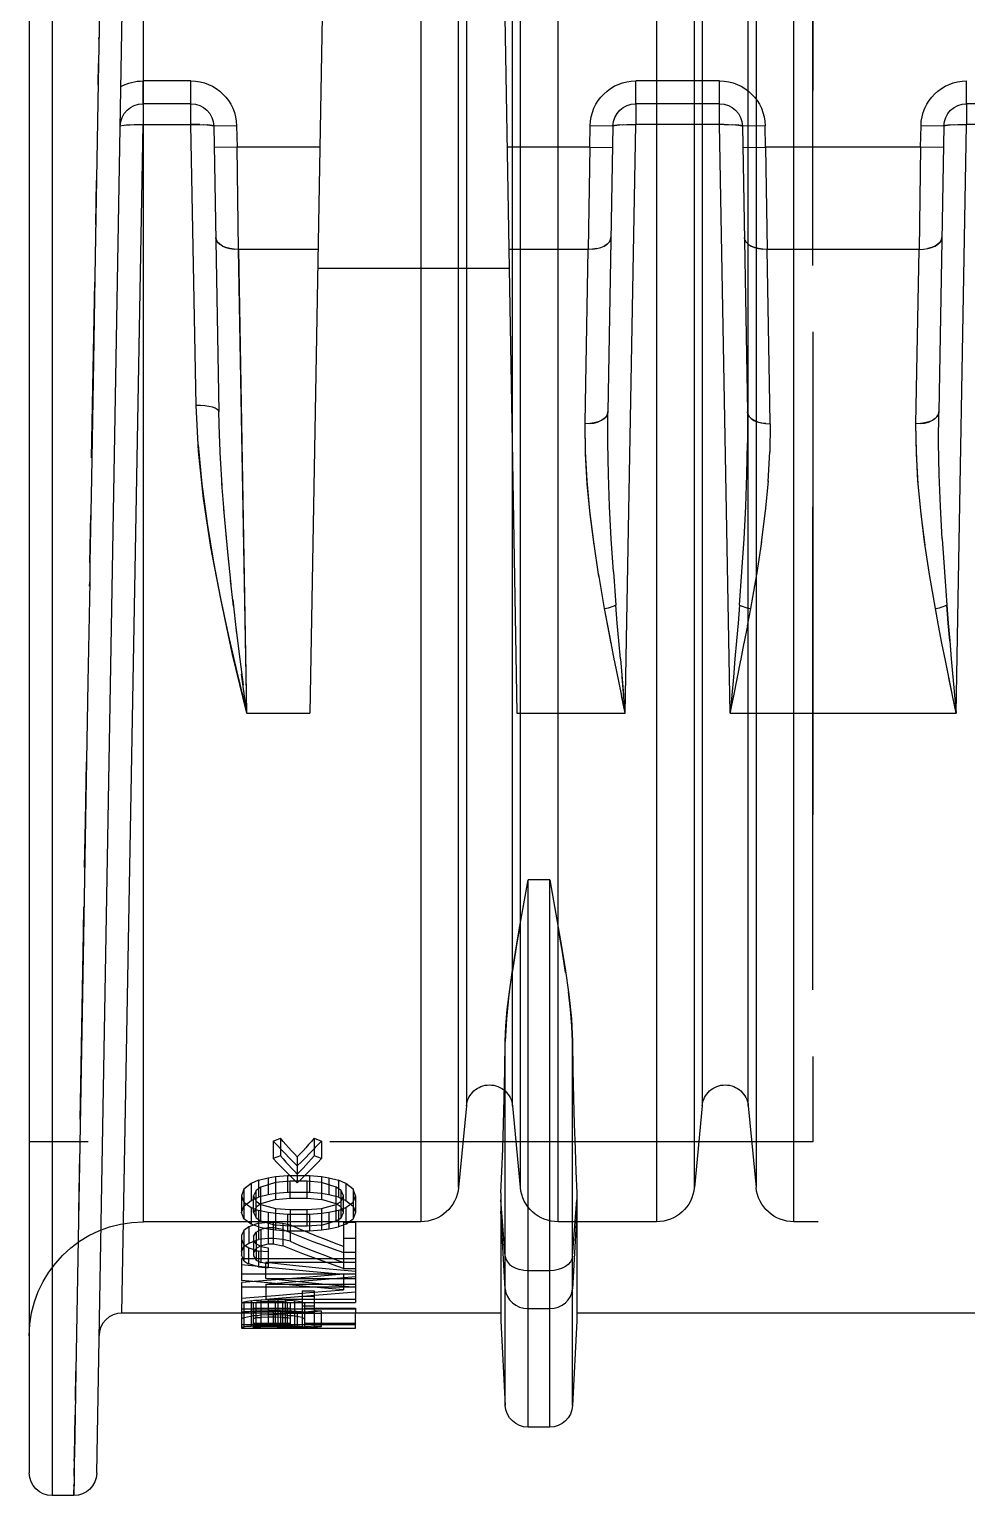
# Model space of a CAD drawing. Header units: millimetres. Extents: x -1 to 4489, y 0 to 1364.
# Drawn here: x 2705.4 to 2717.73, y 376.24 to 395.52 of the extents above; entities that cross this region are included whole.
import ezdxf

# ---------------------------------------------------------------- set-up
doc = ezdxf.new("R2010")
doc.units = ezdxf.units.MM
doc.linetypes.add('HIDDEN', pattern=[9.525, 6.35, -3.175])
doc.layers.add('A_FLAECHEN', color=7, linetype='Continuous')
doc.layers.add('DEFAULT_2', color=8, linetype='HIDDEN')

# ---------------------------------------------------------------- blocks, each defined once
blk = doc.blocks.new('A$C2FA92B4D')
at = {"color": 7, "linetype": 'Continuous'}
for p, q in [((0.586, 37.8), (0.3, 37.8)), ((0.585, 37.791), (0.586, 37.797)), ((0.585, 37.78), (0.585, 37.791)), ((0.586, 37.799), (0.586, 37.8)), ((0.586, 37.797), (0.586, 37.799)), ((0.585, 37.764), (0.585, 37.78)), ((0.585, 37.748), (0.585, 37.764)), ((0.585, 37.729), (0.585, 37.748)), ((0.588, 37.633), (0.585, 37.729)), ((0.59, 37.53), (0.588, 37.633)), ((0, 0.3), (0, 37.5)), ((0.591, 37.475), (0.59, 37.53)), ((0.592, 37.348), (0.591, 37.475)), ((0.886, 37.505), (1.221, 18.3)), ((0.594, 37.261), (0.592, 37.348)), ((0.604, 36.741), (0.594, 37.261)), ((6.842, 36.9), (6.558, 36.9)), ((0.612, 36.162), (0.604, 36.741)), ((6.2, 35.5), (6.258, 36.616)), ((7.2, 35.5), (7.142, 36.616)), ((0.712, 30.455), (0.612, 36.162)), ((0.924, 35.638), (0.917, 35.695)), ((0.941, 35.582), (0.924, 35.638)), ((0.969, 35.531), (0.941, 35.582)), ((1.006, 35.487), (0.969, 35.531)), ((1.051, 35.45), (1.006, 35.487)), ((2.79, 35.6), (4.29, 35.6)), ((2.79, 35.4), (2.79, 35.6)), ((3.205, 35.374), (3.205, 35.575)), ((3.205, 35.575), (3.221, 35.573)), ((3.221, 35.573), (3.237, 35.573)), ((3.237, 35.573), (3.269, 35.573)), ((3.269, 35.573), (3.285, 35.572)), ((3.285, 35.572), (3.301, 35.571)), ((3.375, 35.579), (3.301, 35.571)), ((3.301, 35.371), (3.301, 35.571)), ((3.412, 35.582), (3.375, 35.579)), ((3.45, 35.585), (3.412, 35.582)), ((3.487, 35.588), (3.45, 35.585)), ((3.524, 35.591), (3.487, 35.588)), ((3.524, 35.391), (3.524, 35.591)), ((3.561, 35.588), (3.524, 35.591)), ((3.599, 35.585), (3.561, 35.588)), ((3.577, 35.594), (3.63, 35.592)), ((3.636, 35.582), (3.599, 35.585)), ((3.63, 35.592), (3.684, 35.588)), ((3.673, 35.579), (3.636, 35.582)), ((3.747, 35.571), (3.673, 35.579)), ((3.684, 35.588), (3.737, 35.584)), ((3.737, 35.584), (3.79, 35.58)), ((3.747, 35.571), (3.763, 35.572)), ((3.747, 35.371), (3.747, 35.571)), ((3.763, 35.572), (3.779, 35.573)), ((3.779, 35.573), (3.811, 35.573)), ((3.811, 35.573), (3.827, 35.573)), ((3.827, 35.573), (3.843, 35.575)), ((3.843, 35.575), (3.843, 35.374)), ((4.29, 35.6), (4.29, 35.4)), ((6.2, 33.82), (6.2, 35.5)), ((7.2, 33.82), (7.2, 35.5)), ((1.103, 35.423), (1.051, 35.45)), ((1.158, 35.406), (1.103, 35.423)), ((1.217, 35.4), (1.158, 35.406)), ((3.205, 35.4), (1.217, 35.4)), ((3.221, 35.373), (3.205, 35.374)), ((3.237, 35.373), (3.221, 35.373)), ((3.269, 35.373), (3.237, 35.373)), ((3.285, 35.372), (3.269, 35.373)), ((3.301, 35.371), (3.285, 35.372)), ((3.301, 35.371), (3.338, 35.375)), ((3.338, 35.375), (3.375, 35.379)), ((3.375, 35.379), (3.412, 35.382)), ((3.412, 35.382), (3.45, 35.385)), ((3.45, 35.385), (3.487, 35.388)), ((3.487, 35.388), (3.524, 35.391)), ((3.524, 35.391), (3.561, 35.388)), ((3.561, 35.388), (3.599, 35.385)), ((3.599, 35.385), (3.636, 35.382)), ((3.636, 35.382), (3.673, 35.379)), ((3.673, 35.379), (3.71, 35.375)), ((3.71, 35.375), (3.747, 35.371)), ((3.763, 35.372), (3.747, 35.371)), ((3.779, 35.373), (3.763, 35.372)), ((3.811, 35.373), (3.779, 35.373)), ((3.827, 35.373), (3.811, 35.373)), ((3.843, 35.374), (3.827, 35.373)), ((6.2, 35.4), (3.843, 35.4)), ((14.2, 35.4), (7.2, 35.4)), ((6.2, 33.82), (6.213, 33.54)), ((7.187, 33.54), (7.2, 33.82)), ((6.213, 33.54), (6.224, 33.239)), ((7.176, 33.239), (7.187, 33.54)), ((6.224, 33.239), (6.235, 32.917)), ((7.165, 32.917), (7.176, 33.239)), ((6.235, 32.917), (6.244, 32.574)), ((7.156, 32.574), (7.165, 32.917)), ((6.244, 32.574), (6.252, 32.211)), ((7.148, 32.211), (7.156, 32.574)), ((6.252, 32.211), (6.258, 31.829)), ((7.142, 31.829), (7.148, 32.211)), ((6.258, 31.829), (6.267, 31.627)), ((7.127, 31.531), (7.142, 31.829)), ((6.267, 31.627), (6.285, 31.41)), ((7.093, 31.212), (7.127, 31.531)), ((6.285, 31.41), (6.312, 31.176)), ((6.312, 31.176), (6.348, 30.924)), ((7.044, 30.871), (7.093, 31.212)), ((6.348, 30.924), (6.391, 30.653)), ((6.985, 30.506), (7.044, 30.871)), ((6.391, 30.653), (6.441, 30.36)), ((6.842, 29.705), (6.985, 30.506)), ((0.77, 27.107), (0.712, 30.455)), ((6.441, 30.36), (6.558, 29.705)), ((3.925, 14.003), (3.689, 27.514)), ((6.175, 14.003), (6.411, 27.514)), ((0.794, 25.788), (0.77, 27.107)), ((0.798, 25.538), (0.794, 25.788)), ((0.816, 24.423), (0.798, 25.538)), ((0.844, 22.889), (0.816, 24.423)), ((2.426, 19.795), (2.492, 23.552)), ((7.674, 19.795), (7.608, 23.552)), ((9.376, 19.795), (9.442, 23.552)), ((12.024, 19.795), (11.958, 23.552)), ((0.866, 21.506), (0.844, 22.889)), ((3.791, 21.662), (6.309, 21.662)), ((0.91, 18.969), (0.866, 21.506)), ((2.752, 21.416), (2.731, 20.069)), ((7.369, 20.069), (7.348, 21.416)), ((9.681, 20.069), (9.702, 21.416)), ((11.719, 20.069), (11.698, 21.416)), ((1.495, 19.5), (1.495, 19.774)), ((2.126, 19.774), (2.126, 19.5)), ((7.974, 19.5), (7.974, 19.774)), ((9.076, 19.774), (9.076, 19.5)), ((12.324, 19.5), (12.324, 19.774)), ((2.126, 19.5), (1.495, 19.5)), ((9.076, 19.5), (7.974, 19.5)), ((13.426, 19.5), (12.324, 19.5)), ((0.921, 18.3), (0.91, 18.969))]:
    blk.add_line(p, q, dxfattribs=at)
at = {"color": 9, "linetype": 'Continuous'}
for p, q in [((0.3, 0), (0.3, 37.8)), ((6.558, 36.9), (6.558, 29.705)), ((6.842, 36.9), (6.842, 29.705)), ((6.258, 36.616), (6.258, 31.829)), ((7.142, 36.616), (7.142, 31.829)), ((1.217, 35.4), (1.495, 19.774)), ((6.352, 35.266), (6.396, 35.298)), ((6.396, 35.298), (6.447, 35.322)), ((6.447, 35.322), (6.501, 35.336)), ((6.501, 35.336), (6.558, 35.341)), ((6.558, 35.341), (6.842, 35.341)), ((6.842, 35.341), (6.899, 35.336)), ((6.899, 35.336), (6.953, 35.322)), ((6.899, 35.336), (6.953, 35.322)), ((6.953, 35.322), (7.004, 35.298)), ((6.953, 35.322), (7.004, 35.298)), ((7.004, 35.298), (7.048, 35.266)), ((6.258, 35.081), (6.267, 35.132)), ((6.267, 35.132), (6.286, 35.182)), ((6.286, 35.182), (6.314, 35.227)), ((6.286, 35.182), (6.314, 35.227)), ((6.314, 35.227), (6.352, 35.266)), ((6.314, 35.227), (6.352, 35.266)), ((7.048, 35.266), (7.086, 35.227)), ((7.086, 35.227), (7.114, 35.182)), ((7.114, 35.182), (7.133, 35.132)), ((7.133, 35.132), (7.142, 35.081)), ((6.258, 35.081), (6.2, 34.059)), ((7.2, 34.059), (7.142, 35.081)), ((6.267, 34.691), (6.286, 34.726)), ((6.286, 34.726), (6.314, 34.759)), ((6.314, 34.759), (6.352, 34.788)), ((6.352, 34.788), (6.396, 34.811)), ((6.396, 34.811), (6.447, 34.829)), ((6.501, 34.839), (6.447, 34.829)), ((6.558, 34.843), (6.501, 34.839)), ((6.842, 34.843), (6.558, 34.843)), ((6.899, 34.839), (6.842, 34.843)), ((6.953, 34.829), (6.899, 34.839)), ((7.004, 34.811), (6.953, 34.829)), ((7.048, 34.788), (7.004, 34.811)), ((7.086, 34.759), (7.048, 34.788)), ((7.114, 34.726), (7.086, 34.759)), ((7.133, 34.691), (7.114, 34.726)), ((6.258, 34.653), (6.2, 33.909)), ((6.258, 34.653), (6.267, 34.691)), ((7.142, 34.653), (7.133, 34.691)), ((7.142, 34.653), (7.2, 33.909)), ((1.5, 34.2), (1.5, 2.4)), ((5.146, 2.4), (5.146, 34.2)), ((6.954, 34.2), (6.954, 2.4)), ((8.246, 2.4), (8.246, 34.2)), ((10.054, 34.2), (10.054, 2.4)), ((5.644, 33.748), (5.644, 2.852)), ((6.456, 2.852), (6.456, 33.748)), ((8.744, 33.748), (8.744, 2.852)), ((9.556, 2.852), (9.556, 33.748)), ((5.747, 3.925), (5.747, 32.675)), ((6.353, 32.675), (6.353, 3.925)), ((8.847, 3.925), (8.847, 32.675)), ((9.453, 32.675), (9.453, 3.925)), ((6.842, 29.705), (6.558, 29.705)), ((2.858, 27.514), (2.673, 26.741)), ((2.728, 26.97), (2.851, 27.474)), ((2.858, 27.514), (2.752, 21.416)), ((2.752, 21.416), (2.857, 27.505)), ((2.858, 27.512), (2.792, 27)), ((2.858, 27.514), (2.85, 27.451)), ((2.858, 27.514), (3.689, 27.514)), ((6.411, 27.514), (7.836, 27.514)), ((7.836, 27.514), (7.788, 27.279)), ((7.836, 27.514), (7.789, 27.285)), ((7.836, 27.514), (7.793, 27.037)), ((7.836, 27.514), (7.974, 19.774)), ((9.214, 27.514), (9.076, 19.774)), ((9.214, 27.514), (12.186, 27.514)), ((9.214, 27.514), (9.261, 27.285)), ((9.214, 27.514), (9.262, 27.28)), ((9.257, 27.037), (9.214, 27.514)), ((12.186, 27.514), (12.138, 27.282)), ((12.164, 27.275), (12.186, 27.514)), ((12.186, 27.514), (12.324, 19.774)), ((7.789, 27.285), (7.694, 26.815)), ((7.772, 26.8), (7.814, 27.275)), ((9.261, 27.285), (9.356, 26.816)), ((12.138, 27.282), (12.045, 26.82)), ((12.138, 27.282), (12.091, 27.05)), ((12.122, 26.8), (12.164, 27.275)), ((2.75, 26.667), (2.81, 27.139)), ((9.278, 26.8), (9.257, 27.037)), ((2.615, 26.477), (2.728, 26.97)), ((2.716, 26.382), (2.768, 26.809)), ((7.696, 26.826), (7.649, 26.586)), ((7.772, 26.8), (7.751, 26.563)), ((9.299, 26.563), (9.278, 26.8)), ((9.354, 26.826), (9.401, 26.587)), ((12.045, 26.82), (11.999, 26.59)), ((12.045, 26.82), (11.999, 26.591)), ((12.101, 26.563), (12.122, 26.8)), ((2.673, 26.741), (2.517, 26.008)), ((2.514, 26.003), (2.615, 26.477)), ((2.674, 26.021), (2.726, 26.468)), ((7.649, 26.586), (7.605, 26.359)), ((7.65, 26.596), (7.606, 26.366)), ((7.751, 26.563), (7.731, 26.328)), ((9.319, 26.328), (9.299, 26.563)), ((9.4, 26.596), (9.445, 26.36)), ((11.999, 26.591), (11.956, 26.362)), ((12.101, 26.563), (12.081, 26.328)), ((12.081, 26.328), (12.101, 26.563)), ((7.606, 26.366), (7.563, 26.135)), ((7.605, 26.359), (7.563, 26.135)), ((7.731, 26.328), (7.713, 26.094)), ((9.337, 26.094), (9.319, 26.328)), ((9.444, 26.366), (9.487, 26.135)), ((11.956, 26.362), (11.913, 26.135)), ((11.956, 26.362), (11.913, 26.135)), ((12.081, 26.328), (12.063, 26.094)), ((12.063, 26.094), (12.081, 26.328)), ((2.683, 26.104), (2.646, 25.762)), ((7.563, 26.135), (7.486, 25.69)), ((7.563, 26.135), (7.589, 26.131)), ((7.589, 26.131), (7.615, 26.126)), ((7.615, 26.126), (7.64, 26.119)), ((7.64, 26.119), (7.665, 26.112)), ((7.665, 26.112), (7.689, 26.103)), ((7.681, 25.655), (7.713, 26.094)), ((7.689, 26.103), (7.713, 26.094)), ((7.713, 26.094), (7.69, 26.103)), ((9.337, 26.094), (9.36, 26.103)), ((9.337, 26.094), (9.369, 25.655)), ((9.36, 26.103), (9.385, 26.112)), ((9.385, 26.112), (9.409, 26.119)), ((9.409, 26.119), (9.435, 26.126)), ((9.435, 26.126), (9.461, 26.131)), ((9.461, 26.131), (9.487, 26.135)), ((9.487, 26.135), (9.564, 25.69)), ((11.913, 26.135), (11.836, 25.69)), ((11.913, 26.135), (11.939, 26.131)), ((11.939, 26.131), (11.965, 26.126)), ((11.965, 26.126), (11.99, 26.119)), ((11.99, 26.119), (12.015, 26.112)), ((12.015, 26.112), (12.039, 26.103)), ((12.031, 25.655), (12.063, 26.094)), ((12.039, 26.103), (12.063, 26.094)), ((12.063, 26.094), (12.04, 26.103)), ((2.517, 26.008), (2.389, 25.332)), ((2.423, 25.527), (2.514, 26.003)), ((2.652, 25.823), (2.617, 25.478)), ((7.489, 25.714), (7.421, 25.262)), ((7.681, 25.655), (7.652, 25.222)), ((9.369, 25.655), (9.398, 25.222)), ((9.564, 25.695), (9.629, 25.262)), ((11.839, 25.714), (11.771, 25.262)), ((12.002, 25.222), (12.031, 25.655)), ((2.339, 25.02), (2.423, 25.527)), ((2.622, 25.529), (2.587, 25.163)), ((2.389, 25.332), (2.291, 24.692)), ((7.421, 25.262), (7.37, 24.852)), ((7.427, 25.301), (7.375, 24.897)), ((9.628, 25.27), (9.68, 24.852)), ((11.771, 25.262), (11.72, 24.852)), ((11.777, 25.302), (11.725, 24.898)), ((2.591, 25.202), (2.559, 24.831)), ((7.652, 25.222), (7.63, 24.794)), ((9.398, 25.222), (9.42, 24.794)), ((12.002, 25.222), (11.98, 24.794)), ((2.269, 24.502), (2.339, 25.02)), ((7.375, 24.897), (7.336, 24.499)), ((11.725, 24.898), (11.686, 24.499)), ((2.291, 24.692), (2.226, 24.067)), ((2.561, 24.862), (2.533, 24.494)), ((7.37, 24.852), (7.333, 24.458)), ((7.63, 24.794), (7.614, 24.373)), ((9.42, 24.794), (9.436, 24.373)), ((9.679, 24.862), (9.717, 24.458)), ((11.72, 24.852), (11.683, 24.458)), ((11.98, 24.794), (11.964, 24.373)), ((2.221, 23.986), (2.269, 24.502)), ((2.535, 24.518), (2.513, 24.161)), ((7.336, 24.499), (7.314, 24.102)), ((11.686, 24.499), (11.664, 24.103)), ((7.333, 24.458), (7.313, 24.076)), ((7.614, 24.373), (7.606, 23.959)), ((9.436, 24.373), (9.444, 23.959)), ((9.716, 24.466), (9.737, 24.078)), ((11.683, 24.458), (11.663, 24.076)), ((11.964, 24.373), (11.956, 23.959)), ((2.514, 24.178), (2.5, 23.849)), ((7.314, 24.102), (7.308, 23.709)), ((11.664, 24.103), (11.658, 23.709)), ((2.226, 24.067), (2.192, 23.467)), ((7.313, 24.076), (7.308, 23.709)), ((7.606, 23.959), (7.608, 23.552)), ((9.442, 23.552), (9.444, 23.959)), ((9.742, 23.709), (9.737, 24.082)), ((11.663, 24.076), (11.658, 23.709)), ((11.956, 23.959), (11.958, 23.552)), ((2.5, 23.858), (2.492, 23.552)), ((2.486, 23.535), (2.469, 23.519)), ((2.486, 23.535), (2.469, 23.519)), ((2.492, 23.552), (2.486, 23.535)), ((7.308, 23.709), (7.309, 23.7)), ((7.308, 23.709), (7.309, 23.651)), ((7.369, 23.706), (7.308, 23.709)), ((7.309, 23.691), (7.348, 21.416)), ((7.366, 23.706), (7.421, 23.698)), ((7.426, 23.697), (7.369, 23.706)), ((7.421, 23.698), (7.471, 23.685)), ((7.478, 23.682), (7.426, 23.697)), ((7.471, 23.685), (7.516, 23.666)), ((7.523, 23.663), (7.478, 23.682)), ((7.516, 23.666), (7.554, 23.643)), ((7.559, 23.639), (7.523, 23.663)), ((7.554, 23.643), (7.583, 23.615)), ((7.585, 23.613), (7.559, 23.639)), ((7.583, 23.615), (7.602, 23.585)), ((7.602, 23.583), (7.585, 23.613)), ((7.602, 23.585), (7.608, 23.552)), ((7.608, 23.552), (7.602, 23.583)), ((9.448, 23.585), (9.442, 23.552)), ((9.442, 23.552), (9.448, 23.583)), ((9.467, 23.615), (9.448, 23.585)), ((9.448, 23.583), (9.465, 23.613)), ((9.465, 23.613), (9.491, 23.639)), ((9.496, 23.643), (9.467, 23.615)), ((9.491, 23.639), (9.527, 23.663)), ((9.534, 23.666), (9.496, 23.643)), ((9.527, 23.663), (9.572, 23.682)), ((9.579, 23.685), (9.534, 23.666)), ((9.572, 23.682), (9.624, 23.697)), ((9.629, 23.698), (9.579, 23.685)), ((9.624, 23.697), (9.681, 23.706)), ((9.684, 23.706), (9.629, 23.698)), ((9.681, 23.706), (9.742, 23.709)), ((9.741, 23.692), (9.702, 21.416)), ((9.741, 23.712), (9.741, 23.651)), ((11.658, 23.709), (11.698, 21.416)), ((11.719, 23.706), (11.658, 23.709)), ((11.716, 23.706), (11.771, 23.698)), ((11.776, 23.697), (11.719, 23.706)), ((11.771, 23.698), (11.821, 23.685)), ((11.828, 23.682), (11.776, 23.697)), ((11.821, 23.685), (11.866, 23.666)), ((11.873, 23.663), (11.828, 23.682)), ((11.866, 23.666), (11.904, 23.643)), ((11.909, 23.639), (11.873, 23.663)), ((11.904, 23.643), (11.933, 23.615)), ((11.935, 23.613), (11.909, 23.639)), ((11.933, 23.615), (11.952, 23.585)), ((11.952, 23.583), (11.935, 23.613)), ((11.952, 23.585), (11.958, 23.552)), ((11.958, 23.552), (11.952, 23.583)), ((2.192, 23.467), (2.126, 19.774)), ((2.251, 23.468), (2.192, 23.467)), ((2.251, 23.468), (2.192, 23.467)), ((2.309, 23.472), (2.251, 23.468)), ((2.309, 23.472), (2.251, 23.468)), ((2.362, 23.48), (2.309, 23.472)), ((2.362, 23.48), (2.309, 23.472)), ((2.407, 23.491), (2.362, 23.48)), ((2.407, 23.491), (2.362, 23.48)), ((2.442, 23.504), (2.407, 23.491)), ((2.442, 23.504), (2.407, 23.491)), ((2.469, 23.519), (2.442, 23.504)), ((2.469, 23.519), (2.442, 23.504)), ((2.586, 21.391), (2.637, 21.405)), ((2.637, 21.405), (2.586, 21.391)), ((2.637, 21.405), (2.693, 21.414)), ((2.693, 21.414), (2.637, 21.405)), ((2.752, 21.416), (2.693, 21.414)), ((3.796, 21.416), (2.752, 21.416)), ((7.348, 21.416), (6.304, 21.416)), ((7.407, 21.414), (7.348, 21.416)), ((7.407, 21.414), (7.463, 21.405)), ((7.463, 21.405), (7.407, 21.414)), ((7.463, 21.405), (7.514, 21.391)), ((9.536, 21.391), (9.587, 21.405)), ((9.587, 21.405), (9.536, 21.391)), ((9.587, 21.405), (9.643, 21.414)), ((9.643, 21.414), (9.587, 21.405)), ((9.702, 21.416), (9.643, 21.414)), ((11.698, 21.416), (9.702, 21.416)), ((11.698, 21.416), (11.757, 21.414)), ((11.757, 21.414), (11.813, 21.405)), ((11.864, 21.391), (11.813, 21.405)), ((11.813, 21.405), (11.864, 21.391)), ((2.452, 21.26), (2.458, 21.291)), ((2.458, 21.291), (2.452, 21.26)), ((2.458, 21.291), (2.475, 21.321)), ((2.475, 21.321), (2.458, 21.291)), ((2.475, 21.321), (2.503, 21.348)), ((2.503, 21.348), (2.475, 21.321)), ((2.541, 21.372), (2.503, 21.348)), ((2.541, 21.372), (2.586, 21.391)), ((2.586, 21.391), (2.541, 21.372)), ((7.514, 21.391), (7.559, 21.372)), ((7.597, 21.348), (7.559, 21.372)), ((7.559, 21.372), (7.597, 21.348)), ((7.625, 21.321), (7.597, 21.348)), ((7.597, 21.348), (7.625, 21.321)), ((7.642, 21.291), (7.625, 21.321)), ((7.625, 21.321), (7.642, 21.291)), ((7.648, 21.26), (7.642, 21.291)), ((7.642, 21.291), (7.648, 21.26)), ((9.408, 21.291), (9.402, 21.26)), ((9.408, 21.291), (9.425, 21.321)), ((9.425, 21.321), (9.408, 21.291)), ((9.425, 21.321), (9.453, 21.348)), ((9.453, 21.348), (9.425, 21.321)), ((9.453, 21.348), (9.491, 21.372)), ((9.491, 21.372), (9.536, 21.391)), ((9.536, 21.391), (9.491, 21.372)), ((11.909, 21.372), (11.864, 21.391)), ((11.864, 21.391), (11.909, 21.372)), ((11.947, 21.348), (11.909, 21.372)), ((11.909, 21.372), (11.947, 21.348)), ((11.975, 21.321), (11.947, 21.348)), ((11.947, 21.348), (11.975, 21.321)), ((11.992, 21.291), (11.975, 21.321)), ((11.975, 21.321), (11.992, 21.291)), ((11.992, 21.291), (11.998, 21.26)), ((2.731, 20.069), (2.431, 20.074)), ((2.731, 20.069), (2.431, 20.074)), ((2.726, 19.79), (2.731, 20.069)), ((3.819, 20.069), (2.731, 20.069)), ((7.369, 20.069), (6.281, 20.069)), ((7.369, 20.069), (7.669, 20.074)), ((7.369, 20.069), (7.669, 20.074)), ((7.369, 20.069), (7.374, 19.79)), ((9.381, 20.074), (9.681, 20.069)), ((9.681, 20.069), (9.676, 19.79)), ((11.719, 20.069), (9.681, 20.069)), ((12.019, 20.074), (11.719, 20.069)), ((11.719, 20.069), (11.724, 19.79)), ((1.195, 19.795), (1.201, 19.79)), ((1.195, 19.795), (1.201, 19.79)), ((1.201, 19.79), (1.218, 19.785)), ((1.217, 19.785), (1.246, 19.781)), ((1.244, 19.781), (1.283, 19.778)), ((1.28, 19.778), (1.328, 19.776)), ((1.325, 19.776), (1.38, 19.774)), ((1.377, 19.774), (1.436, 19.774)), ((1.434, 19.774), (1.495, 19.774)), ((1.495, 19.774), (2.239, 19.774)), ((2.187, 19.774), (2.126, 19.774)), ((2.244, 19.774), (2.187, 19.774)), ((2.239, 19.774), (2.296, 19.776)), ((2.29, 19.775), (2.341, 19.778)), ((2.335, 19.778), (2.373, 19.781)), ((2.377, 19.781), (2.341, 19.778)), ((2.373, 19.781), (2.402, 19.785)), ((2.404, 19.785), (2.377, 19.781)), ((2.402, 19.785), (2.42, 19.79)), ((2.42, 19.79), (2.404, 19.785)), ((2.426, 19.795), (2.42, 19.79)), ((2.726, 19.79), (2.426, 19.795)), ((7.674, 19.795), (7.374, 19.79)), ((7.674, 19.795), (7.68, 19.79)), ((7.68, 19.79), (7.674, 19.795)), ((7.68, 19.79), (7.696, 19.785)), ((7.698, 19.785), (7.68, 19.79)), ((7.696, 19.785), (7.723, 19.781)), ((7.727, 19.781), (7.698, 19.785)), ((7.723, 19.781), (7.759, 19.778)), ((7.765, 19.778), (7.727, 19.781)), ((7.759, 19.778), (7.81, 19.775)), ((7.804, 19.776), (7.861, 19.774)), ((7.856, 19.774), (7.916, 19.774)), ((7.913, 19.774), (7.974, 19.774)), ((9.076, 19.774), (7.974, 19.774)), ((9.137, 19.774), (9.076, 19.774)), ((9.134, 19.774), (9.194, 19.774)), ((9.189, 19.774), (9.246, 19.776)), ((9.24, 19.775), (9.291, 19.778)), ((9.285, 19.778), (9.323, 19.781)), ((9.327, 19.781), (9.291, 19.778)), ((9.323, 19.781), (9.352, 19.785)), ((9.354, 19.785), (9.327, 19.781)), ((9.352, 19.785), (9.37, 19.79)), ((9.37, 19.79), (9.354, 19.785)), ((9.376, 19.795), (9.37, 19.79)), ((9.37, 19.79), (9.376, 19.795)), ((9.676, 19.79), (9.376, 19.795)), ((12.024, 19.795), (11.724, 19.79)), ((12.024, 19.795), (12.03, 19.79)), ((12.03, 19.79), (12.024, 19.795)), ((12.03, 19.79), (12.046, 19.785)), ((12.048, 19.785), (12.03, 19.79)), ((12.046, 19.785), (12.073, 19.781)), ((12.077, 19.781), (12.048, 19.785)), ((12.073, 19.781), (12.109, 19.778)), ((12.115, 19.778), (12.077, 19.781)), ((12.109, 19.778), (12.16, 19.775)), ((12.154, 19.776), (12.211, 19.774)), ((12.206, 19.774), (12.266, 19.774)), ((12.263, 19.774), (12.324, 19.774)), ((13.426, 19.774), (12.324, 19.774)), ((1.495, 19.5), (1.495, 19.2)), ((2.126, 19.5), (2.126, 19.2)), ((7.974, 19.5), (7.974, 19.2)), ((9.076, 19.5), (9.076, 19.2)), ((12.324, 19.5), (12.324, 19.2)), ((2.126, 19.2), (1.495, 19.2)), ((9.076, 19.2), (7.974, 19.2))]:
    blk.add_line(p, q, dxfattribs=at)
at = {"color": 7, "linetype": 'Continuous'}
for centre, start, end in [((0.3, 37.5), 90.0343, 179.9878), ((0.586, 37.5), 1.0121, 90.0209), ((6.558, 36.6), 90, 177), ((6.842, 36.6), 3, 90), ((1.495, 19.8), 181.0011, 270), ((2.126, 19.8), 270, 359), ((7.974, 19.8), 181, 269.9999), ((9.076, 19.8), 270.0001, 359), ((12.324, 19.8), 181, 269.9999)]:
    blk.add_arc(centre, 0.3, start, end, dxfattribs=at)
at = {"color": 9, "linetype": 'Continuous'}
for centre, start, end in [((2.126, 19.8), 269.9961, 359.0045), ((7.974, 19.8), 180.9955, 270.0024), ((9.076, 19.8), 269.9976, 359.0045), ((12.324, 19.8), 180.9955, 270.0024), ((1.495, 19.8), 241, 269.9979)]:
    blk.add_arc(centre, 0.6, start, end, dxfattribs=at)
at = {"layer": 'A_FLAECHEN', "color": 8, "linetype": 'HIDDEN'}
blk.add_line((10.3, 31.15), (10.3, 5.45), dxfattribs=at)
at = {"layer": 'DEFAULT_2', "color": 8, "linetype": 'HIDDEN'}
for p, q in [((0.586, 37.8), (0.585, 37.794)), ((0.585, 37.794), (0.585, 37.778)), ((0.585, 37.778), (0.585, 37.754)), ((0.585, 37.754), (0.586, 37.724)), ((0.587, 37.676), (0.588, 37.643)), ((0.59, 37.543), (0.591, 37.439)), ((0.592, 37.348), (0.593, 37.283)), ((0.593, 37.283), (0.604, 36.741)), ((0.607, 36.548), (0.614, 36.162)), ((2.795, 35.586), (2.79, 35.588)), ((2.79, 35.55), (4.29, 35.55)), ((2.79, 35.477), (2.822, 35.457)), ((2.801, 35.584), (2.795, 35.586)), ((2.806, 35.584), (2.801, 35.584)), ((2.811, 35.584), (2.806, 35.584)), ((2.817, 35.583), (2.811, 35.584)), ((2.822, 35.581), (2.817, 35.583)), ((2.822, 35.255), (2.822, 35.581)), ((2.838, 35.579), (2.822, 35.581)), ((2.854, 35.578), (2.838, 35.579)), ((2.886, 35.578), (2.854, 35.578)), ((2.902, 35.577), (2.886, 35.578)), ((2.918, 35.575), (2.902, 35.577)), ((2.918, 35.239), (2.918, 35.575)), ((2.939, 35.573), (2.918, 35.575)), ((2.96, 35.572), (2.939, 35.573)), ((2.95, 35.6), (2.95, 35.271)), ((2.95, 35.586), (2.955, 35.585)), ((3.428, 35.535), (2.95, 35.535)), ((2.955, 35.585), (2.96, 35.584)), ((2.96, 35.584), (2.971, 35.584)), ((3.003, 35.572), (2.96, 35.572)), ((2.971, 35.584), (2.976, 35.584)), ((2.976, 35.584), (2.981, 35.582)), ((2.981, 35.582), (3.045, 35.579)), ((2.981, 35.582), (2.981, 35.26)), ((3.024, 35.571), (3.003, 35.572)), ((3.045, 35.569), (3.024, 35.571)), ((3.045, 35.579), (3.141, 35.578)), ((3.045, 35.225), (3.045, 35.579)), ((3.141, 35.567), (3.045, 35.569)), ((3.141, 35.578), (3.237, 35.578)), ((3.141, 35.221), (3.141, 35.578)), ((3.269, 35.567), (3.141, 35.567)), ((3.205, 35.575), (3.258, 35.58)), ((3.237, 35.578), (3.333, 35.579)), ((3.237, 35.578), (3.237, 35.247)), ((3.258, 35.58), (3.311, 35.584)), ((3.364, 35.569), (3.269, 35.567)), ((3.269, 35.221), (3.269, 35.567)), ((3.311, 35.584), (3.364, 35.588)), ((3.333, 35.579), (3.396, 35.582)), ((3.333, 35.579), (3.333, 35.251)), ((3.364, 35.588), (3.471, 35.594)), ((3.386, 35.571), (3.364, 35.569)), ((3.364, 35.225), (3.364, 35.569)), ((3.407, 35.572), (3.386, 35.571)), ((3.396, 35.582), (3.402, 35.584)), ((3.396, 35.582), (3.396, 35.26)), ((3.402, 35.584), (3.407, 35.584)), ((3.407, 35.584), (3.418, 35.584)), ((3.45, 35.572), (3.407, 35.572)), ((3.418, 35.584), (3.423, 35.585)), ((3.423, 35.585), (3.428, 35.586)), ((3.428, 35.271), (3.428, 35.6)), ((3.471, 35.573), (3.45, 35.572)), ((3.471, 35.594), (3.524, 35.597)), ((3.492, 35.575), (3.471, 35.573)), ((3.508, 35.577), (3.492, 35.575)), ((3.492, 35.575), (3.492, 35.239)), ((3.524, 35.578), (3.508, 35.577)), ((3.524, 35.597), (3.577, 35.594)), ((3.524, 35.591), (3.524, 35.597)), ((3.556, 35.578), (3.524, 35.578)), ((3.572, 35.579), (3.556, 35.578)), ((3.588, 35.581), (3.572, 35.579)), ((3.593, 35.583), (3.588, 35.581)), ((3.588, 35.106), (3.588, 35.581)), ((3.588, 35.457), (3.62, 35.477)), ((3.599, 35.584), (3.593, 35.583)), ((3.604, 35.584), (3.599, 35.584)), ((3.609, 35.584), (3.604, 35.584)), ((3.614, 35.586), (3.609, 35.584)), ((3.62, 35.588), (3.614, 35.586)), ((3.62, 35.275), (3.62, 35.6)), ((4.29, 35.535), (3.62, 35.535)), ((3.79, 35.58), (3.843, 35.575)), ((2.79, 35.275), (2.79, 35.4)), ((2.79, 35.387), (2.795, 35.385)), ((4.29, 35.35), (2.79, 35.35)), ((2.795, 35.385), (2.801, 35.384)), ((2.801, 35.384), (2.806, 35.384)), ((2.806, 35.384), (2.811, 35.384)), ((2.811, 35.384), (2.817, 35.383)), ((2.817, 35.383), (2.822, 35.381)), ((2.822, 35.457), (2.918, 35.441)), ((2.822, 35.381), (2.838, 35.379)), ((2.838, 35.379), (2.854, 35.378)), ((2.854, 35.378), (2.886, 35.378)), ((2.886, 35.378), (2.902, 35.376)), ((2.902, 35.376), (2.918, 35.374)), ((2.939, 35.436), (2.918, 35.441)), ((2.918, 35.374), (2.939, 35.373)), ((2.96, 35.434), (2.939, 35.436)), ((2.939, 35.373), (2.96, 35.372)), ((2.955, 35.471), (2.95, 35.473)), ((2.955, 35.385), (2.95, 35.386)), ((2.95, 35.334), (3.428, 35.334)), ((2.981, 35.461), (2.955, 35.471)), ((2.96, 35.384), (2.955, 35.385)), ((3.003, 35.434), (2.96, 35.434)), ((2.971, 35.384), (2.96, 35.384)), ((2.96, 35.372), (3.003, 35.372)), ((2.976, 35.383), (2.971, 35.384)), ((2.981, 35.382), (2.976, 35.383)), ((2.981, 35.461), (2.992, 35.459)), ((3.045, 35.379), (2.981, 35.382)), ((2.992, 35.459), (3.003, 35.457)), ((3.003, 35.457), (3.024, 35.457)), ((3.024, 35.432), (3.003, 35.434)), ((3.003, 35.372), (3.024, 35.371)), ((3.024, 35.457), (3.035, 35.456)), ((3.045, 35.427), (3.024, 35.432)), ((3.024, 35.371), (3.045, 35.369)), ((3.035, 35.456), (3.045, 35.453)), ((3.045, 35.453), (3.141, 35.449)), ((3.141, 35.423), (3.045, 35.427)), ((3.141, 35.378), (3.045, 35.379)), ((3.045, 35.369), (3.141, 35.367)), ((3.141, 35.449), (3.237, 35.449)), ((3.269, 35.423), (3.141, 35.423)), ((3.237, 35.378), (3.141, 35.378)), ((3.141, 35.367), (3.269, 35.367)), ((3.205, 35.4), (3.843, 35.4)), ((3.258, 35.379), (3.205, 35.374)), ((3.237, 35.449), (3.333, 35.453)), ((3.333, 35.379), (3.237, 35.378)), ((3.311, 35.384), (3.258, 35.379)), ((3.364, 35.427), (3.269, 35.423)), ((3.269, 35.367), (3.364, 35.369)), ((3.364, 35.388), (3.311, 35.384)), ((3.333, 35.453), (3.343, 35.456)), ((3.396, 35.382), (3.333, 35.379)), ((3.343, 35.456), (3.354, 35.457)), ((3.354, 35.457), (3.375, 35.457)), ((3.386, 35.432), (3.364, 35.427)), ((3.418, 35.391), (3.364, 35.388)), ((3.364, 35.369), (3.386, 35.371)), ((3.375, 35.457), (3.386, 35.459)), ((3.386, 35.459), (3.396, 35.461)), ((3.407, 35.434), (3.386, 35.432)), ((3.386, 35.371), (3.407, 35.372)), ((3.428, 35.473), (3.396, 35.461)), ((3.402, 35.383), (3.396, 35.382)), ((3.407, 35.384), (3.402, 35.383)), ((3.45, 35.434), (3.407, 35.434)), ((3.418, 35.384), (3.407, 35.384)), ((3.407, 35.372), (3.45, 35.372)), ((3.471, 35.394), (3.418, 35.391)), ((3.423, 35.385), (3.418, 35.384)), ((3.428, 35.386), (3.423, 35.385)), ((3.471, 35.436), (3.45, 35.434)), ((3.45, 35.372), (3.471, 35.373)), ((3.492, 35.441), (3.471, 35.436)), ((3.524, 35.397), (3.471, 35.394)), ((3.471, 35.373), (3.492, 35.374)), ((3.588, 35.457), (3.492, 35.441)), ((3.492, 35.374), (3.508, 35.376)), ((3.508, 35.376), (3.524, 35.378)), ((3.577, 35.394), (3.524, 35.397)), ((3.524, 35.378), (3.556, 35.378)), ((3.556, 35.378), (3.572, 35.379)), ((3.572, 35.379), (3.588, 35.381)), ((3.63, 35.391), (3.577, 35.394)), ((3.588, 35.385), (3.747, 35.385)), ((3.588, 35.381), (3.593, 35.383)), ((3.747, 35.31), (3.588, 35.31)), ((3.593, 35.383), (3.599, 35.384)), ((3.599, 35.384), (3.604, 35.384)), ((3.604, 35.384), (3.609, 35.384)), ((3.609, 35.384), (3.614, 35.385)), ((3.614, 35.385), (3.62, 35.387)), ((3.62, 35.334), (4.29, 35.334)), ((3.684, 35.388), (3.63, 35.391)), ((3.737, 35.384), (3.684, 35.388)), ((3.79, 35.379), (3.737, 35.384)), ((3.747, 35.106), (3.747, 35.371)), ((3.843, 35.374), (3.79, 35.379)), ((4.29, 35.334), (4.29, 35.4)), ((2.822, 35.255), (2.79, 35.275)), ((2.79, 35.261), (4.29, 35.261)), ((2.79, 34.998), (2.79, 35.261)), ((2.79, 35.202), (3.237, 35.168)), ((2.918, 35.239), (2.822, 35.255)), ((2.918, 35.239), (2.939, 35.235)), ((2.939, 35.235), (2.96, 35.232)), ((2.981, 35.26), (2.95, 35.271)), ((2.96, 35.232), (3.003, 35.232)), ((2.992, 35.257), (2.981, 35.26)), ((3.003, 35.255), (2.992, 35.257)), ((3.024, 35.255), (3.003, 35.255)), ((3.003, 35.232), (3.024, 35.23)), ((3.035, 35.254), (3.024, 35.255)), ((3.024, 35.23), (3.045, 35.225)), ((3.045, 35.251), (3.035, 35.254)), ((3.141, 35.247), (3.045, 35.251)), ((3.045, 35.225), (3.141, 35.221)), ((4.29, 35.223), (3.109, 35.223)), ((3.7, 35.175), (3.109, 35.223)), ((3.109, 35.018), (3.109, 35.223)), ((3.237, 35.247), (3.141, 35.247)), ((3.141, 35.221), (3.269, 35.221)), ((3.333, 35.251), (3.237, 35.247)), ((3.237, 35.168), (3.684, 35.131)), ((3.269, 35.221), (3.364, 35.225)), ((3.343, 35.254), (3.333, 35.251)), ((3.354, 35.255), (3.343, 35.254)), ((3.375, 35.255), (3.354, 35.255)), ((3.364, 35.225), (3.386, 35.23)), ((3.386, 35.257), (3.375, 35.255)), ((3.396, 35.26), (3.386, 35.257)), ((3.386, 35.23), (3.407, 35.232)), ((3.428, 35.271), (3.396, 35.26)), ((3.407, 35.232), (3.45, 35.232)), ((3.45, 35.232), (3.471, 35.235)), ((3.471, 35.235), (3.492, 35.239)), ((3.588, 35.255), (3.492, 35.239)), ((3.62, 35.275), (3.588, 35.255)), ((3.747, 35.182), (3.588, 35.182)), ((3.588, 35.106), (3.747, 35.106)), ((4.13, 35.093), (3.683, 35.054)), ((3.684, 35.131), (4.13, 35.093)), ((4.29, 35.124), (3.7, 35.175)), ((4.13, 34.887), (4.13, 35.093)), ((4.29, 34.205), (4.29, 35.261)), ((4.29, 35.057), (2.79, 35.057)), ((3.237, 35.013), (2.79, 34.97)), ((3.237, 34.962), (2.79, 34.998)), ((2.79, 34.681), (2.79, 34.97)), ((3.109, 35.018), (4.29, 35.018)), ((3.109, 35.018), (3.503, 34.986)), ((3.502, 34.985), (3.109, 34.944)), ((3.109, 34.944), (4.29, 34.944)), ((3.109, 34.944), (3.109, 34.736)), ((3.683, 35.054), (3.237, 35.013)), ((3.684, 34.926), (3.237, 34.962)), ((3.895, 35.024), (3.502, 34.985)), ((3.503, 34.986), (3.896, 34.953)), ((4.13, 34.887), (3.684, 34.926)), ((4.29, 35.062), (3.895, 35.024)), ((3.896, 34.953), (4.29, 34.918)), ((4.29, 34.89), (2.79, 34.89)), ((2.79, 34.763), (3.237, 34.806)), ((2.822, 34.713), (2.801, 34.664)), ((2.822, 34.713), (2.875, 34.747)), ((2.822, 34.313), (2.822, 34.713)), ((2.875, 34.747), (2.886, 34.754)), ((3.013, 34.794), (2.886, 34.754)), ((2.886, 34.754), (2.886, 34.544)), ((2.95, 34.649), (2.981, 34.702)), ((2.981, 34.702), (3.045, 34.734)), ((2.981, 34.336), (2.981, 34.702)), ((3.013, 34.794), (3.141, 34.804)), ((3.013, 34.584), (3.013, 34.794)), ((3.141, 34.754), (3.045, 34.734)), ((3.045, 34.523), (3.045, 34.734)), ((3.503, 34.777), (3.109, 34.736)), ((4.29, 34.736), (3.109, 34.736)), ((3.141, 34.544), (3.141, 34.804)), ((3.237, 34.806), (3.683, 34.847)), ((3.896, 34.817), (3.503, 34.777)), ((3.683, 34.847), (4.13, 34.887)), ((3.864, 34.719), (3.73, 34.67)), ((3.997, 34.767), (3.864, 34.719)), ((4.29, 34.855), (3.896, 34.817)), ((4.13, 34.814), (3.997, 34.767)), ((4.013, 34.69), (4.13, 34.734)), ((4.13, 34.814), (4.29, 34.814)), ((4.13, 34.205), (4.13, 34.814)), ((2.79, 34.681), (4.29, 34.681)), ((2.801, 34.664), (2.79, 34.638)), ((2.79, 34.382), (2.79, 34.638)), ((2.79, 34.594), (2.822, 34.526)), ((2.822, 34.502), (2.886, 34.544)), ((2.822, 34.526), (2.886, 34.479)), ((2.886, 34.544), (3.013, 34.584)), ((2.95, 34.393), (2.95, 34.649)), ((2.955, 34.596), (2.95, 34.605)), ((2.981, 34.549), (2.955, 34.596)), ((3.045, 34.515), (2.981, 34.549)), ((3.045, 34.523), (2.981, 34.491)), ((3.141, 34.594), (3.013, 34.584)), ((3.045, 34.523), (3.141, 34.544)), ((3.045, 34.515), (3.141, 34.491)), ((3.045, 34.301), (3.045, 34.515)), ((3.205, 34.491), (3.333, 34.515)), ((3.465, 34.568), (3.333, 34.515)), ((3.333, 34.217), (3.333, 34.515)), ((3.598, 34.62), (3.465, 34.568)), ((3.545, 34.505), (3.662, 34.553)), ((3.73, 34.67), (3.598, 34.62)), ((3.662, 34.553), (3.778, 34.6)), ((3.778, 34.6), (3.896, 34.645)), ((3.864, 34.509), (3.997, 34.557)), ((3.896, 34.645), (4.013, 34.69)), ((3.997, 34.557), (4.13, 34.604)), ((4.13, 34.523), (4.013, 34.479)), ((4.29, 34.604), (4.13, 34.604)), ((2.79, 34.426), (2.822, 34.502)), ((2.822, 34.313), (2.79, 34.382)), ((2.886, 34.479), (3.013, 34.432)), ((2.886, 34.265), (2.886, 34.479)), ((2.981, 34.491), (2.95, 34.437)), ((2.95, 34.393), (2.981, 34.336)), ((2.981, 34.336), (3.045, 34.301)), ((3.141, 34.419), (3.013, 34.432)), ((3.013, 34.051), (3.013, 34.432)), ((3.141, 34.491), (3.205, 34.491)), ((3.141, 34.078), (3.141, 34.491)), ((3.205, 34.419), (3.141, 34.419)), ((3.205, 34.205), (3.205, 34.491)), ((3.333, 34.432), (3.205, 34.419)), ((3.237, 34.307), (3.396, 34.32)), ((3.428, 34.456), (3.333, 34.432)), ((3.333, 34.301), (3.465, 34.355)), ((3.396, 34.32), (3.684, 34.32)), ((3.396, 34.104), (3.396, 34.32)), ((3.428, 34.456), (3.545, 34.505)), ((3.428, 34.038), (3.428, 34.456)), ((3.465, 34.355), (3.598, 34.408)), ((3.662, 34.34), (3.545, 34.291)), ((3.598, 34.408), (3.73, 34.459)), ((3.778, 34.387), (3.662, 34.34)), ((3.684, 34.32), (3.843, 34.307)), ((3.684, 34.104), (3.684, 34.32)), ((3.73, 34.459), (3.864, 34.509)), ((3.896, 34.433), (3.778, 34.387)), ((4.013, 34.479), (3.896, 34.433)), ((4.29, 34.419), (4.13, 34.419)), ((5.146, 34.2), (1.5, 34.2)), ((2.817, 34.148), (2.79, 34.079)), ((2.822, 34.162), (2.817, 34.148)), ((2.886, 34.265), (2.822, 34.313)), ((2.918, 34.229), (2.822, 34.162)), ((2.822, 33.772), (2.822, 34.162)), ((3.013, 34.217), (2.886, 34.265)), ((3.013, 34.268), (2.918, 34.229)), ((2.918, 34.011), (2.918, 34.229)), ((2.95, 34.079), (2.981, 34.148)), ((2.981, 34.148), (3.045, 34.189)), ((2.981, 34.148), (2.981, 33.787)), ((3.013, 34.268), (3.141, 34.294)), ((3.013, 34.217), (3.141, 34.205)), ((3.141, 34.277), (3.045, 34.301)), ((3.045, 34.189), (3.237, 34.242)), ((3.045, 34.189), (3.045, 33.971)), ((3.141, 34.294), (3.237, 34.307)), ((3.205, 34.277), (3.141, 34.277)), ((3.141, 34.205), (3.205, 34.205)), ((3.333, 34.301), (3.205, 34.277)), ((3.205, 34.205), (3.333, 34.217)), ((3.237, 34.025), (3.237, 34.307)), ((3.428, 34.255), (3.237, 34.242)), ((3.333, 34.217), (3.428, 34.241)), ((3.545, 34.291), (3.428, 34.241)), ((3.652, 34.255), (3.428, 34.255)), ((3.843, 34.242), (3.652, 34.255)), ((3.652, 34.255), (3.652, 34.038)), ((3.843, 34.307), (3.939, 34.294)), ((3.843, 34.025), (3.843, 34.307)), ((3.843, 34.242), (4.035, 34.189)), ((3.939, 34.294), (4.067, 34.268)), ((3.939, 34.078), (3.939, 34.294)), ((4.035, 34.189), (4.099, 34.148)), ((4.035, 34.189), (4.035, 33.971)), ((4.162, 34.229), (4.067, 34.268)), ((4.067, 34.051), (4.067, 34.268)), ((4.099, 34.148), (4.099, 33.787)), ((4.099, 34.148), (4.13, 34.079)), ((4.13, 34.205), (4.29, 34.205)), ((4.162, 34.229), (4.258, 34.162)), ((4.162, 34.011), (4.162, 34.229)), ((4.258, 33.772), (4.258, 34.162)), ((4.263, 34.148), (4.258, 34.162)), ((4.29, 34.079), (4.263, 34.148)), ((8.246, 34.2), (6.954, 34.2)), ((19.895, 34.2), (10.054, 34.2)), ((0.65, 34.07), (0.663, 33.305)), ((2.79, 33.859), (2.79, 34.079)), ((2.79, 34.079), (2.822, 33.993)), ((2.79, 33.859), (2.822, 33.943)), ((2.822, 33.943), (2.918, 34.011)), ((2.822, 33.993), (2.918, 33.92)), ((2.918, 34.011), (3.013, 34.051)), ((2.95, 34.079), (2.95, 33.859)), ((2.96, 34.055), (2.95, 34.079)), ((2.981, 34.008), (2.96, 34.055)), ((3.045, 33.964), (2.981, 34.008)), ((2.981, 33.929), (3.045, 33.971)), ((3.141, 34.078), (3.013, 34.051)), ((3.045, 33.971), (3.237, 34.025)), ((3.237, 33.905), (3.045, 33.964)), ((3.045, 33.964), (3.045, 33.743)), ((3.237, 34.091), (3.141, 34.078)), ((3.396, 34.104), (3.237, 34.091)), ((3.237, 34.025), (3.428, 34.038)), ((3.684, 34.104), (3.396, 34.104)), ((3.428, 34.038), (3.652, 34.038)), ((3.652, 34.038), (3.843, 34.025)), ((3.843, 34.091), (3.684, 34.104)), ((3.939, 34.078), (3.843, 34.091)), ((3.843, 34.025), (4.035, 33.971)), ((4.035, 33.964), (3.843, 33.905)), ((4.067, 34.051), (3.939, 34.078)), ((4.099, 34.008), (4.035, 33.964)), ((4.035, 33.971), (4.099, 33.929)), ((4.035, 33.964), (4.035, 33.743)), ((4.067, 34.051), (4.162, 34.011)), ((4.13, 34.079), (4.099, 34.008)), ((4.13, 34.079), (4.13, 33.859)), ((4.162, 34.011), (4.258, 33.943)), ((4.162, 33.92), (4.258, 33.993)), ((4.258, 33.993), (4.29, 34.079)), ((4.258, 33.943), (4.29, 33.859)), ((4.29, 33.859), (4.29, 34.079)), ((2.822, 33.772), (2.79, 33.859)), ((2.918, 33.698), (2.822, 33.772)), ((2.918, 33.92), (3.013, 33.875)), ((2.918, 33.698), (2.918, 33.92)), ((2.95, 33.859), (2.981, 33.929)), ((2.981, 33.787), (2.95, 33.859)), ((3.045, 33.743), (2.981, 33.787)), ((3.141, 33.844), (3.013, 33.875)), ((3.013, 33.652), (3.013, 33.875)), ((3.237, 33.683), (3.045, 33.743)), ((3.237, 33.829), (3.141, 33.844)), ((3.141, 33.621), (3.141, 33.844)), ((3.237, 33.905), (3.428, 33.89)), ((3.237, 33.606), (3.237, 33.905)), ((3.396, 33.814), (3.237, 33.829)), ((3.684, 33.814), (3.396, 33.814)), ((3.396, 33.59), (3.396, 33.814)), ((3.428, 33.89), (3.652, 33.89)), ((3.428, 33.89), (3.428, 33.667)), ((3.652, 33.89), (3.843, 33.905)), ((3.652, 33.89), (3.652, 33.667)), ((3.843, 33.829), (3.684, 33.814)), ((3.684, 33.59), (3.684, 33.814)), ((3.843, 33.606), (3.843, 33.905)), ((3.939, 33.844), (3.843, 33.829)), ((4.035, 33.743), (3.843, 33.683)), ((4.067, 33.875), (3.939, 33.844)), ((3.939, 33.621), (3.939, 33.844)), ((4.099, 33.787), (4.035, 33.743)), ((4.067, 33.875), (4.162, 33.92)), ((4.067, 33.652), (4.067, 33.875)), ((4.099, 33.929), (4.13, 33.859)), ((4.13, 33.859), (4.099, 33.787)), ((4.162, 33.698), (4.162, 33.92)), ((4.258, 33.772), (4.162, 33.698)), ((4.29, 33.859), (4.258, 33.772)), ((5.747, 32.675), (5.644, 33.748)), ((6.353, 32.675), (6.456, 33.748)), ((8.847, 32.675), (8.744, 33.748)), ((9.453, 32.675), (9.556, 33.748)), ((3.013, 33.652), (2.918, 33.698)), ((3.013, 33.652), (3.141, 33.621)), ((3.141, 33.621), (3.237, 33.606)), ((3.428, 33.667), (3.237, 33.683)), ((3.237, 33.606), (3.396, 33.59)), ((3.417, 33.584), (3.364, 33.531)), ((3.396, 33.59), (3.684, 33.59)), ((3.47, 33.636), (3.417, 33.584)), ((3.652, 33.667), (3.428, 33.667)), ((3.524, 33.688), (3.47, 33.636)), ((3.487, 33.534), (3.524, 33.573)), ((3.524, 33.346), (3.524, 33.688)), ((3.578, 33.636), (3.524, 33.688)), ((3.562, 33.534), (3.524, 33.573)), ((3.631, 33.584), (3.578, 33.636)), ((3.684, 33.531), (3.631, 33.584)), ((3.843, 33.683), (3.652, 33.667)), ((3.684, 33.59), (3.843, 33.606)), ((3.843, 33.606), (3.939, 33.621)), ((3.939, 33.621), (4.067, 33.652)), ((4.162, 33.698), (4.067, 33.652)), ((3.258, 33.423), (3.205, 33.368)), ((3.301, 33.332), (3.205, 33.368)), ((3.205, 33.138), (3.205, 33.368)), ((3.311, 33.477), (3.258, 33.423)), ((3.301, 33.332), (3.338, 33.373)), ((3.364, 33.531), (3.311, 33.477)), ((3.338, 33.373), (3.375, 33.414)), ((3.364, 33.303), (3.417, 33.357)), ((3.375, 33.414), (3.412, 33.455)), ((3.412, 33.455), (3.449, 33.494)), ((3.417, 33.357), (3.47, 33.41)), ((3.449, 33.494), (3.487, 33.534)), ((3.47, 33.41), (3.524, 33.462)), ((3.524, 33.462), (3.578, 33.41)), ((3.599, 33.494), (3.562, 33.534)), ((3.578, 33.41), (3.631, 33.357)), ((3.636, 33.454), (3.599, 33.494)), ((3.631, 33.357), (3.684, 33.303)), ((3.673, 33.414), (3.636, 33.454)), ((3.71, 33.373), (3.673, 33.414)), ((3.737, 33.477), (3.684, 33.531)), ((3.747, 33.332), (3.71, 33.373)), ((3.79, 33.423), (3.737, 33.477)), ((3.843, 33.368), (3.747, 33.332)), ((3.843, 33.368), (3.79, 33.423)), ((3.843, 33.138), (3.843, 33.368)), ((3.205, 33.138), (3.258, 33.194)), ((3.258, 33.194), (3.311, 33.249)), ((3.301, 33.102), (3.301, 33.332)), ((3.311, 33.249), (3.364, 33.303)), ((3.375, 33.185), (3.338, 33.144)), ((3.412, 33.226), (3.375, 33.185)), ((3.449, 33.266), (3.412, 33.226)), ((3.487, 33.307), (3.449, 33.266)), ((3.524, 33.346), (3.487, 33.307)), ((3.561, 33.307), (3.524, 33.346)), ((3.599, 33.266), (3.561, 33.307)), ((3.636, 33.226), (3.599, 33.266)), ((3.673, 33.185), (3.636, 33.226)), ((3.71, 33.144), (3.673, 33.185)), ((3.684, 33.303), (3.737, 33.249)), ((3.737, 33.249), (3.79, 33.194)), ((3.747, 33.102), (3.747, 33.332)), ((3.79, 33.194), (3.843, 33.138)), ((10.3, 33.15), (0, 33.15)), ((3.205, 33.138), (3.301, 33.102)), ((3.338, 33.144), (3.301, 33.102)), ((3.747, 33.102), (3.71, 33.144)), ((3.747, 33.102), (3.843, 33.138)), ((10.3, 3.45), (10.3, 33.15)), ((0.67, 32.85), (0.678, 32.394)), ((0.678, 32.394), (0.712, 30.398)), ((6.273, 31.531), (6.258, 31.829)), ((7.142, 31.829), (7.133, 31.627)), ((7.133, 31.627), (7.115, 31.41)), ((6.307, 31.212), (6.273, 31.531)), ((7.115, 31.41), (7.088, 31.176)), ((6.312, 31.176), (6.307, 31.212)), ((6.356, 30.871), (6.348, 30.924)), ((6.415, 30.506), (6.356, 30.871)), ((7.052, 30.924), (7.009, 30.653)), ((6.441, 30.36), (6.415, 30.506)), ((7.009, 30.653), (6.959, 30.36)), ((0.712, 30.398), (0.719, 30.058)), ((0.728, 29.54), (0.739, 28.933)), ((0.739, 28.933), (0.752, 28.152)), ((2.853, 27.486), (2.854, 27.493)), ((2.854, 27.486), (2.853, 27.484)), ((2.853, 27.484), (2.853, 27.486)), ((2.854, 27.493), (2.856, 27.505)), ((2.856, 27.505), (2.858, 27.514)), ((2.857, 27.505), (2.858, 27.514)), ((0.793, 25.844), (0.794, 25.788)), ((0.798, 25.538), (0.807, 24.91)), ((0.82, 24.156), (0.861, 21.848)), ((0.874, 21.087), (0.884, 20.508)), ((2.42, 19.79), (2.426, 19.795)), ((0.906, 19.252), (0.91, 18.969)), ((0.915, 18.652), (0.916, 18.631))]:
    blk.add_line(p, q, dxfattribs=at)
for centre, radius, start, end in [((1.5, 35.7), 1.5, 180.0098, 269.9935), ((5.146, 33.7), 0.5, 5.4885, 89.971), ((6.954, 33.7), 0.5, 90, 174.4796), ((8.246, 33.7), 0.5, 5.4885, 89.971), ((10.054, 33.7), 0.5, 90.029, 174.4796), ((6.05, 32.705), 0.305, 185.5175, 354.4825), ((9.15, 32.705), 0.305, 185.5202, 354.4825)]:
    blk.add_arc(centre, radius, start, end, dxfattribs=at)

msp = doc.modelspace()

# ---------------------------------------------------------------- block references
at = {"xscale": -1, "rotation": 180}
msp.add_blockref('A$C2FA92B4D', (2705.404, 414.04), dxfattribs=at)

doc.saveas('drawing.dxf')
